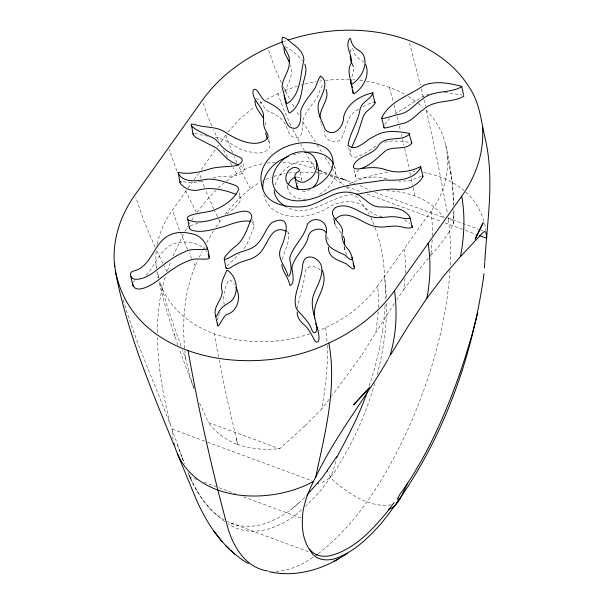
<?xml version="1.0" encoding="UTF-8"?>
<svg xmlns="http://www.w3.org/2000/svg" width="604" height="604" viewBox="0 0 604 604"><rect width="100%" height="100%" fill="white"/><g stroke="black" fill="none" stroke-linecap="round" stroke-linejoin="round"><path stroke-width="0.45" stroke-dasharray="3.02 2.27" d="M453.861 215.432L453.853 210.237L453.808 220.301M157.41 332.411C157.501 313.431 159.728 294.322 165.564 276.202M453.853 216.036L453.755 223.344L449.474 231.596M251.974 222.008L253.846 224.431L253.823 227.595L247.127 243.88L243.842 249.074M453.8 220.913L453.755 223.344L452.728 220.656L450.644 218.859L451.49 219.38M385.307 299.297C385.495 276.987 383.97 254.314 376.934 232.985M432.336 235.771L432.192 223.118L431.082 211.007C454.148 181.479 453.823 135.183 425.02 109.362M341.011 232.751C338.534 229.052 333.174 225.42 334.684 220.377M378.444 307.413L378.489 296.738L377.734 285.979L431.082 211.007M405.261 273.159L405.322 260.347L404.408 248.493M306.1 199.071C298.436 199.947 286.507 195.107 287.987 185.881M386.877 178.867C377.598 175.432 367.768 177.916 358.255 178.286C352.97 178.233 356.368 171.091 359.214 169.754M385.141 304.356L385.095 305.45M450.35 264.929L450.509 241.585L448.681 220.649M385.058 306.183L383.502 324.189M432.177 239.931L431.113 252.744M450.063 270.079C446.25 324.227 430.962 377.16 409.135 426.696C387.224 474.253 359.78 521.705 317.681 554.17M378.21 311.845L376.352 328.636M404.959 278.285L403.819 289.565L396.798 299.69M156.149 251.113L155.711 259.343L156.225 267.731M217.553 320.203L218.059 317.077M431.052 253.25L430.871 254.752M429.988 256.398L430.811 255.258M383.027 327.934L382.823 329.437M382.717 330.184L380.731 342.234M297.455 308.501C299.312 296.254 303.978 284.59 305.254 272.238C306.288 264.31 317.017 265.594 320.784 270.758M376.269 329.18L376.141 329.995M375.93 331.347L375.794 332.162M361.924 354.827L375.703 332.698M305.058 425.76L321.804 408.78C325.352 387.738 328.229 366.424 327.285 345.035M224.152 304.529C222.899 295.567 224.394 287.617 228.931 279.886L230.954 280.528L234.367 284.65M350.501 52.254C351.052 47.512 352.54 45.836 353.68 51.695C355.024 56.799 359.871 59.252 363.812 62.061M156.949 245.677L157.115 244.779M380.082 345.631L379.856 346.764M379.705 347.519L374.835 367.844L368.961 387.005M157.297 243.88C159.818 231.679 165.239 220.188 172.45 210.064L186.621 190.147M335.673 461.245C332.834 480.006 318.18 493.468 305.473 506.341M282.317 259.524C284.416 249.943 291.362 240.46 287.564 230.411M377.198 374.646C383.366 350.886 386.99 326.349 386.575 301.758M374.82 383.298C366.364 412.26 354.276 440.233 338.232 465.812C334.201 473.226 329.006 480.988 320.196 482.815M218.278 316.285L218.542 315.492M351.906 76.927L353.755 69.973L352.615 63.224M167.436 270.713L170.947 261.154M284.756 92.208C287.942 83.714 293.763 74.949 290.592 65.519M350.992 149.082C346.824 167.761 370.932 148.916 376.194 145.881M274.979 185.02C279.969 169.664 299.259 153.492 314.895 165.134M173.023 256.013L183.503 234.088M184.628 348.274C182.008 318.451 184.658 287.391 197.908 260.15M218.852 314.692L219.214 313.876M199.282 257.145L202.129 251.234M297.455 183.941L298.089 182.808M203.593 248.335L204.341 246.893M206.621 242.634L213.439 231.075M184.96 231.445L187.935 226.319M219.637 313.046L220.12 312.2M375.658 332.97L395.031 302.31M449.248 231.959L441.184 243.435L430.78 255.507M189.445 223.835L190.207 222.612M384.71 124.741L389.58 118.543M191.74 220.211L194.579 215.953M215.96 227.179L222.046 218.489M361.117 356.02L332.313 395.258M188.289 187.806L192.457 181.947M194.126 179.607L198.293 173.748M201.208 169.648L215.794 149.15M217.463 146.802L218.716 145.051M220.8 142.121L226.326 134.36M227.112 265.979L239.494 253.967M403.819 289.565L416.36 272.759L428.387 258.21M377.734 285.979C363.276 306.198 342.211 321.064 319.32 330.328M197.191 212.223L206.039 200.883L215.749 190.449M301.471 180.445L301.819 179.275L300.128 171.981M227.957 132.17L239.539 119.23L254.163 107.119M331.392 396.451L331.853 395.854M329.097 399.418L321.804 408.78M225.186 214.367C235.001 202.076 246.168 190.411 259.826 182.4M304.612 497.409C285.617 517.379 254.563 535.295 227.232 521.441M304.884 425.918L279.629 448.832L263.14 449.482L247.149 447.3L237.787 444.491L236.398 438.723M146.183 275.243C155.719 264.982 159.969 248.863 174.186 243.555C184.243 240.596 196.919 241.63 204.703 249.233M218.301 188.018L224.22 182.846M301.63 509.791C282.589 527.617 251.898 539.682 228.04 523.811M292.63 508.085L299.003 502.687M133.393 281.826L134.888 280.769M226.251 181.215C237.123 172.51 249.822 165.79 263.684 163.533M394.578 114.179L423.502 96.134L431.415 93.084M190.245 226.145L193.484 224.537L200.445 222.816M226.9 213.922C231.302 210.486 247.21 199.871 237.221 194.805M255.847 98.475C262.212 100.317 263.714 110.985 271.468 112.48C277.825 115.757 284.356 120.09 286.658 127.248C288.017 130.638 289.059 134.579 292.253 136.738C304.325 141.676 302.264 126.07 303.208 119.32C305.783 111.816 311.294 105.919 315.726 99.494C319.297 95.485 319.335 89.4 322.581 85.428L323.925 85.896M358.602 109.339C346.462 114.737 346.688 128.675 341.419 138.603C335.114 145.821 324.114 140.219 324.205 131.189M312.955 557.477C301.185 565.269 287.595 571.595 273.197 571.429M259.682 103.39L262.544 101.6M319.584 194.299C328.848 189.044 337.817 178.301 334.797 167.006M310.282 189.422L305.209 191.355L300.777 190.932M266.477 99.29L281.313 91.951M363.042 106.674L369.814 103.42L373.952 102.182M262.076 181.185L262.529 180.951M264.869 179.818L265.352 179.599M349.474 183.759C362.226 177.984 375.786 173.937 389.678 172.125M265.836 179.38L271.272 177.206M284.801 90.502L297.387 86.1M421.23 176.353L409.489 180.77L398.987 181.192M283.427 41.668L285.7 40.876M309.792 333.816C257.138 351.958 181.177 340.377 159.471 281.955M273.869 176.323L285.277 173.522M201.812 181.087L191.966 182.944L180.913 181.457M384.454 142.204L393.091 140.815L409.655 142.234M293.076 154.85L299.486 153.273M301.064 85.028L302.914 84.53M304.771 84.054L315.99 81.676M213.159 177.999C221.577 173.695 250.479 181.245 243.027 163.435M391.128 504.785C377.485 507.224 363.902 501.479 352.343 494.729C343.736 488.402 332.472 482.936 328.244 472.539M319.743 81.064L321.615 80.793M288.659 172.986L295.333 172.291M267.149 162.989L275.892 162.227M325.367 80.324L336.534 79.464L349.255 79.494M352.691 194.631C330.003 196.058 309.022 219.667 285.918 206.734M296.541 177.017L299.878 177.5L301.713 178.958M375.159 192.427L444.733 217.855M300.339 172.057L313.468 172.54M386.703 190.872C408.334 191.113 431.392 199.441 443.978 217.878M282.974 162.219L298.852 164.077L314.827 168.584M412.804 171.325L415.016 171.491M352.804 79.698L354.556 79.826M444.612 92.42L461.758 94.934M285.111 46.568C291.649 49.989 297.855 55.092 302.725 60.762M316.466 172.865L317.659 173.016L316.7 171.438M359.75 80.347L363.147 80.793M382.136 216.368C373.295 216.277 367.783 208.909 360.966 204.582C350.35 199.207 337.47 201.736 327.685 207.768C308.682 220.377 269.497 222 263.669 194.178M194.533 133.363L207.195 136.24M447.67 217.999L478.934 229.286M215.356 137.236C228.75 139.441 238.323 151.664 252.525 152.178C259.841 155.281 275.734 149.769 267.972 140.37M366.492 81.314C380.195 83.631 393.604 88.056 405.714 94.926M319.939 173.393L326.756 174.73M423.563 172.57C438.194 175.039 452.524 180.777 463.91 190.449M329.92 175.462L341.751 178.761M341.086 178.558L344.386 179.622M342.083 178.867L354.873 183.457M344.605 179.69L346.349 180.286L330.713 174.488M237.817 444.499L237.213 442.015M479.825 229.611L483.366 230.917M319.418 170.29L329.844 174.163M346.779 186.53L361.819 192.095M367.134 194.058L441.449 221.54M444.989 222.846L464.453 230.048M465.344 230.373L477.726 234.956M199.622 403.178L208.591 422.566L279.629 448.832M204.726 441.139L171.989 429.029L173.046 439.236M207.383 442.12L311.785 480.724M189.497 476.058L189.898 476.994L196.934 479.591M203.963 482.196L235.613 493.898M243.525 496.82L301.547 518.277M230.962 523.072L309.912 552.267M236.73 444.091C225.564 439.788 215.356 432.547 208.591 422.566M319.108 170.275L327.768 174.39M359.961 185.564L370.139 190.222M239.939 165.798L244.469 168.576M330.056 175.643L343.918 185.013M224.356 519.931C212.17 513.158 203.276 501.864 196.421 489.957M404.469 219.879L409.784 223.608M408.319 96.459L415.839 101.532M224.779 521.637C210.864 511.346 199.607 497.658 192.223 482.007M418.232 103.375L422.83 107.293M346.266 186.885L351.113 191.121M465.79 192.11C476.767 202.023 483.985 215.9 485.926 230.554M355.628 195.605L363.472 205.133L369.172 214.329M346.892 254.556L345.073 251.264L344.295 246.945M205.7 250.456L206.606 251.732M324.997 157.334L331.634 167.723M332.079 168.41L341.449 183.155M321.464 151.8L317.085 144.907M315.348 142.151L301.841 120.272M314.797 168.29L306.334 154.012M298.618 114.851L296.254 110.796M236.738 173.884L233.106 167.565M304.484 150.811L300.875 144.431M196.368 489.874L191.543 480.595M293.944 106.749L291.687 102.725M231.777 165.217L230.026 162.091M299.116 141.253L292.978 129.649M250.388 188.803L238.988 166.802M227.361 157.267L223.072 149.256M289.49 98.701L283.276 86.734M287.776 232.819L288.319 233.846M196.292 212.246L184.96 189.528M167.066 271.792L164.122 265.934M219.841 221.532L218.271 218.361M162.884 263.442L156.376 249.958M218.391 140.06L213.499 129.762M290.886 125.458L283.389 108.833L277.878 93.469M217.5 216.776L214.465 210.449M192.132 481.833L190.955 479.349M370.796 217.523L372.155 220.505M281.351 82.778L273.944 65.813L268.319 49.188M195.266 266.266L192.978 261.396M191.46 480.422L190.381 478.081M237.032 162.703L234.246 156.625M213.725 208.871L205.594 190.305M155.062 247.142L143.458 219.977L135.787 197.168M191.611 258.459L189.075 252.887M190.872 479.168L190.018 477.266M181.117 181.094L181.744 182.499M187.595 249.573L180.77 233.416M190.117 477.492L188.38 473.408M352.374 64.22L353.582 67.565M211.8 125.957L206.734 113.529L202.657 101.495M372.743 221.872L374.05 225.005M232.495 152.623L225.798 135.092M189.362 475.748L187.791 472.011L187.987 472.479M188.055 472.63L188.312 473.257M179.75 451.362C162.755 399.825 138.12 351.083 122.899 298.904M321.471 124.084L321.932 125.224M176.844 171L169.263 149.445M184.258 463.208L184.53 463.917M204.409 187.323L202.151 181.381M182.302 458.172L183.699 461.788M179.524 230.267L172.45 210.064M193.876 388.5L179.101 348.674M183.42 461.071L180.037 452.139M193.303 386.25C188.848 374.359 187.293 361.615 182.483 349.882M182.03 457.439L176.602 442.626M374.88 227.142L375.076 227.678M375.212 228.04L376.813 232.608M181.064 346.084L168.637 310.735L159.766 280.958M177.863 345.126L174.012 333.657M201.094 178.437L199.124 172.578M193.997 388.304L193.65 387.277M175.024 336.662C168.788 318.655 163.359 300.354 159.139 281.766M320.664 121.834L321.041 122.959M239.154 192.706L240.664 197.961M389.406 87.376L393.264 101.819M409.482 42.967L420.324 84.938M156.889 272.057L158.188 277.749M170.275 423.706C162.967 395.507 157.938 366.568 157.433 337.387M394.072 104.937L396.209 113.295M158.86 277.44L157.455 271.657M397.002 116.436L398.572 122.755M236.798 440.346L227.466 400.535L219.131 360.437M421.298 88.931L423.23 96.942M399.35 125.926L400.376 130.162M157.818 276.338L158.256 278.15M252.608 219.471L254.088 225.624M334.155 220.211L335.439 225.586L334.276 220.369M447.594 156.232L451.92 179.849L453.747 204.326M423.872 99.622L425.458 106.342M401.388 134.413L401.894 136.549M287.059 185.262L287.708 188.01M402.4 138.678L403.887 145.103M426.394 110.389L437.447 161.042L447.549 213.695M265.133 122.219L265.692 125.949M404.627 148.327L409.255 169.286M353.921 169.754L355.446 176.474M348.614 147.686L350.177 154.647M344.061 246.772L345.073 251.264M156.67 268.229L155.938 264.831M334.442 165.436L335.386 169.799M409.874 172.2L410.803 176.579M411.256 178.776L412.464 184.658M445.714 144.726C450.048 164.598 453.408 184.794 453.763 205.171M268.735 139.426L269.444 142.922M413.068 187.602L414.729 195.93M218.444 356.896L214.133 333.695M333.499 217.923L334.329 222.385M448.213 217.516L448.606 220.12M450.705 171.581L451.294 175.288M327.768 236.957L328.221 241.132M325.662 327.594L327.179 342.868M384.808 278.421L386.507 298.882M185.707 358.459L184.839 350.63"/><path stroke-width="0.91" d="M484.808 261.321C487.179 220.43 494.706 178.935 485.155 138.369C481.071 120.966 479.727 102.378 469.149 87.203C458.474 69.898 442.354 56.406 424.355 47.203C382.423 26.047 332.102 25.73 287.987 40.106M484.778 262.227L484.453 267.972M319.969 117.221C320.037 107.55 329.807 99.328 326.16 89.46M344.378 245.035L344.544 239.531L343.48 236.323M483.985 273.552L483.887 274.518M483.819 275.16C471.362 364.635 437.976 453.325 380.86 523.879C368.636 537.5 354.978 550.976 337.613 557.703C328.576 561.546 315.832 560.852 310.698 551.263C304.575 543.139 302.249 532.917 302.347 522.875C301.713 505.284 309.452 488.915 317.394 473.672C337.108 433.43 365.511 398.353 387.851 359.644M255.099 100.272C254.329 107.497 260.483 112.729 263.601 118.595M410.063 218.21L412.366 227.353C407.066 229.648 400.822 225.73 395.144 226.123C388.878 226.002 382.626 227.859 376.375 226.613C363.102 225.262 347.187 206.538 334.986 219.743M238.557 165.179L232.049 161.978L227.27 158.844L216.542 148.116L196.308 137.689L193.371 135.017L192.993 134.103L193.544 133.393M351.105 79.803L350.962 82.846L351.815 85.504M426.93 298.225C430.252 280.445 431.09 261.547 428.1 243.45M426.998 298.134L444.469 275.031L460.467 256.617C464.234 236.753 465.329 216.209 461.69 196.24C475.937 176.406 484.499 151.815 482.415 127.225M226.198 267.776C227.534 271.037 233.295 265.111 235.741 264.635C242.476 260.339 251.166 260.362 257.387 255.16C267.753 248.584 269.52 223.238 286.16 231.204M283.948 47.701L284.507 52.646L289.407 62.295M367.443 391.377C359.569 414.714 347.851 436.601 336.36 458.157M315.635 477.454C324.846 433.498 337.206 388.244 328.848 343.049C354.54 331.317 378.006 313.77 394.51 290.66L461.69 196.24M389.625 356.579C396.352 335.62 397.47 312.517 394.51 290.66M477.764 312.797L471.958 334.971L465.223 357.349M132.616 283.012C133.756 295.688 151.944 285.02 157.131 280.958C167.074 273.129 177.131 264.922 189.173 260.55C195.485 257.47 202.936 260.211 209.143 258.625L209.226 257.425C208.629 247.444 203.359 235.953 192.555 233.967C184.884 231.936 176.285 231.558 169.067 235.318C153.038 243.465 151.732 267.413 132.752 271.226C128.342 272.872 130.736 278.912 134.669 279.214C141.019 279.894 147.082 276.64 152.291 273.363C162.657 265.684 172.495 256.934 184.56 251.928C191.506 247.919 199.947 250.539 207.013 249.082L207.097 247.882M465.163 357.523L460.444 371.702M460.324 372.064L459.576 374.208M459.448 374.571C444.982 415.363 427.239 455.416 402.324 490.999C399.599 494.163 397.56 497.424 397.976 501.675C396.073 505.019 392.698 507.685 389.21 509.414C373.446 528.538 355.378 549.142 330.403 555.657C322.906 557.318 314.39 555.816 309.595 549.142M288.418 184.462C289.558 181.057 292.215 177.961 295.817 177.131M189.475 227.021C188.893 230.728 194.752 230.864 197.289 231.279C204.069 231.672 210.781 230.199 217.274 228.38C228.289 225.926 239.35 219.388 250.834 221.366M407.7 482.996L400.95 497.054L397.862 502.241L396.518 502.958M351.671 147.421L357.711 133.612L363.54 115.628L366.092 112.065L372.615 106.432L375.099 103.322L372.509 92.774M389.036 357.598L388.447 358.625M390.796 354.533L409.467 324.144L426.862 298.323M336.654 456.722L322.4 477.522L306.945 495.076M397.455 497.938L397.168 498.345M394.125 502.528L388.765 509.602M313.506 186.832C320.988 180.158 319.259 169.105 316.209 160.732M460.467 256.617L483.23 232.261L484.702 231.536L485.707 231.981L486.801 236.911M316.103 555.31L317.16 554.548M269.067 571.678C292.789 577.122 317.923 571.082 338.534 558.783M333.937 561.516L347.662 553.362M361.192 168.531C371.09 164.9 378.134 157.229 385.767 150.592C393.68 145.843 405.669 150.585 411.875 143.239L409.331 134.73M313.552 481.38C268.085 506.575 188.795 502.573 173.831 442.996M328.848 343.049C254.896 379.856 126.53 361.63 114.39 263.744C112.314 239.161 120.876 214.571 135.115 194.737L202.302 100.317C221.94 72.88 251.189 53.311 282.68 41.94M288.267 156.489C274.677 161.313 262.068 173.642 262.8 188.954M180.46 181.472C178.641 182.808 182.272 185.345 183.269 186.379C187.489 189.747 193.144 191.023 198.429 190.094C211.121 186.56 224.175 189.784 236.134 194.345M318.55 483.192L317.719 483.336M356.617 194.246C370.486 192.08 384.242 188.108 398.436 189.422C408.01 189.92 418.315 185.126 422.966 176.602L422.543 176.104M304.854 152.427C315.514 150.894 328.591 153.801 333.718 164.265M267.934 571.006C245.534 567.866 232.872 546.295 227.391 526.265C211.513 468.372 198.625 409.678 188.033 350.599M374.54 102.182L375.175 102.537M479.501 235.605L486.575 238.225L486.522 236.942M411.105 142.453L411.807 142.891M285.284 206.387C279.599 202.929 274.435 197.206 274.186 190.237M248.501 563.691C222.876 548.689 206.009 522.89 194.82 496.012L177.448 453.823M187.897 219.728C200.49 225.488 214.601 218.648 227.028 215.326C233.65 214.337 250.992 205.33 251.883 217.493C247.497 227.338 244.982 238.595 236.202 245.745C228.689 251.362 214.073 267.149 235.092 254.45C242.536 250.358 252.208 250.313 257.893 243.253C263.82 237.357 265.662 228.584 271.619 222.763C293.838 211.951 285.33 238.006 280.596 248.621C276.526 258.754 286.077 266.432 287.776 275.817C289.512 277.961 290.562 272.412 290.818 271.166C291.891 266.613 289.769 262.227 289.746 257.712C293.408 245.632 304.552 236.964 307.376 224.318C314.291 214.677 328.757 220.951 326.183 233.219C323.767 247.995 335.786 250.222 345.662 255.462C354.231 264.801 353.091 257.108 349.233 250.66C344.129 245.299 340.55 238.64 342.521 230.954C342.4 222.529 325.541 214.994 335.718 207.391C351.302 200.649 363.314 218.301 378.655 217.614C384.287 217.765 389.867 216.134 395.499 216.881C400.301 216.889 405.797 220.143 410.259 217.931C404.816 207.255 390.592 207.089 380.029 206.953C368.38 206.983 362.989 193.997 351.822 192.774C333.695 188.539 320.301 205.118 303.095 206.704C287.972 207.904 266.507 205.05 262.4 187.466C251.77 153.975 302.166 131.076 326.96 148.788C347.579 168.72 310.637 200.513 290.298 185.941C283.148 182.129 285.171 171.815 291.581 168.508C294.571 165.239 303.729 169.973 297.198 172.306C289.897 178.271 301.456 185.579 307.119 180.619C320.724 174.292 320.014 151.815 302.717 151.778C285.707 151.098 266.13 172.17 274.624 188.81C287.678 208.448 314.148 200.347 330.984 190.743C347.813 183.457 366.817 183.352 384.695 179.977C397.651 180.822 413.997 180.264 420.86 167.18L420.437 166.681C409.406 172.11 396.586 173.748 384.771 169.445C377.5 166.923 369.701 167.444 362.219 168.486C359.516 168.675 352.034 170.449 353.559 165.39C358.263 155.243 373.144 155.319 378.708 145.224C386.047 134.851 401.977 142.302 409.769 133.816L409.701 133.469C398.089 131.242 384.703 129.46 374.087 136.466C366.334 139.222 356.194 153.046 348.07 145.224C349.814 132.986 358.006 122.083 360.007 109.558C361.358 101.902 370.441 99.63 373.068 93.114L372.842 92.88C360.49 95.341 346.847 103.767 343.631 116.836C343.993 126.312 334.291 138.271 325.224 129.679C322.309 121.042 315.9 111.989 318.776 102.529C321.675 94.79 329.882 81.955 320.475 76.013C317.055 80.611 316.715 87.323 312.487 91.695C307.987 97.893 302.687 103.896 300.656 111.453C301.245 118.512 300.528 132.963 289.535 126.863C286.017 123.903 285.435 119.026 283.367 115.16C280.082 108.184 272.631 105.051 266.372 101.344C261.222 101.087 257.206 85.172 253.121 90.253C251.528 100.105 262.672 105.942 263.495 115.281C263.903 119.63 262.899 124.167 264.59 128.342C265.7 131.68 269.724 135.009 267.376 138.701C255.93 148.863 237.999 140.158 226.772 133.333C217.417 125.7 204.59 128.29 193.831 124.182C182.37 124.024 210.524 136.927 212.193 137.402C217.78 139.901 220.445 145.836 225.164 149.43C230.056 153.371 236.141 155.258 241.555 158.271C244.643 161.857 237.931 165.488 234.85 165.836C226.945 166.976 218.837 166.545 211.053 168.576C200.249 172.087 188.939 174.85 177.818 172.291C182.574 183.782 198.188 180.86 207.927 179.071C215.53 178.927 222.868 181.321 230.064 183.495C233.016 184.862 239.373 185.534 238.399 190.079C233.499 200.143 223.118 206.651 212.955 210.532C206.266 212.495 199.222 212.797 192.525 214.745C190.539 215.251 185.473 217.032 187.897 219.728L189.369 228.327M381.728 118.173L382.189 118.543C388.674 117.727 394.88 114.888 401.403 113.816C409.633 111.521 414.925 104.303 421.713 99.622C432.962 89.581 449.791 93.824 461.735 86.682L461.667 86.281C449.625 83.314 435.884 80.468 423.834 85.315C409.701 95.613 388.953 101.193 381.728 118.173L384.318 128.093C390.803 127.27 397.017 124.432 403.54 123.367C411.762 121.064 417.062 113.846 423.849 109.165C435.099 99.132 451.92 103.375 463.864 96.225L463.396 95.477M351.105 83.767L352.057 84.205C361.509 78.142 369.942 62.612 361.683 52.51C358.255 49.883 353.838 48.003 352.162 43.677C351.173 42.824 350.818 36.293 349.271 39.003C344.627 47.512 353.151 55.221 351.03 63.541C347.073 70.177 350.094 76.98 351.105 83.767L353.234 93.31L354.186 93.748C363.163 87.852 370.177 75.228 365.745 64.515M225.609 545.571L229.361 549.119M231.083 550.72L234.722 554.155M298.119 189.324L296.979 186.04M213.65 530.833L222.023 541.599M326.236 232.585C321.373 226.123 308.546 229.12 308.1 237.772C304.831 248.954 293.861 256.617 291.838 268.078C292.547 272.615 295.182 283.925 290.041 285.579C288.652 278.044 282.695 272.238 281.789 264.643M411.898 225.813L412.419 226.93M235.892 287.262C241.056 296.368 238.429 309.988 228.108 314.171C223.707 313.061 217.138 332.985 217.455 323.185M208.07 254.292L209.226 257.425M351.989 63.375L350.682 60.068L350.139 56.142M353.234 93.31L352.653 90.109M304.763 64.145C308.123 71.566 303.306 79.396 302.574 86.908C301.207 96.466 298.535 107.671 289.686 112.963L289.006 112.873C286.825 107.52 285.254 101.329 284.174 95.53M327.73 471.316L327.504 470.788M353.129 263.729C357.228 273.922 350.003 267.051 346.303 263.835C338.806 260.354 327.829 257.87 328.501 247.217M267.059 138.641L265.7 132.963M173.801 444.612C150.615 388.176 126.84 331.234 115.288 271.037M317.878 169.029L318.436 170.555M316.096 325.141C317.84 327.836 321.94 344.967 315.537 341.668C312.019 336.315 309.875 329.965 305.028 325.556C300.913 322.143 296.798 317.696 297.213 311.928M352.177 86.41L352.464 87.58M315.62 323.45L315.854 324.333M420.648 166.734L422.959 176.398M294.911 177.568L297.327 188.146M352.049 257.274L354.216 266.983M322.325 270.267C329.641 287.293 311.377 301.117 314.699 318.127M215.432 315.416C216.277 319.206 218.24 311.777 219.343 311C221.894 306.545 226.696 304.408 230.69 301.547C239.871 293.363 237.123 276.662 227.368 270.237L226.794 270.343C224.152 276.843 219.66 283.586 222.197 291.09C222.649 299.856 213.001 306.107 215.432 315.416L217.568 324.967M130.841 276.504L132.971 286.047M461.743 86.47L463.487 94.435M224.295 259.418L226.153 268.553M114.911 266.553L114.39 263.744M178.542 174.322L179.871 182.287M191.37 123.994L192.993 134.103M383.789 126.999L383.857 127.716M289.308 61.208C290.23 70.759 281.977 78.165 282.098 87.489C283.895 92.654 284.567 98.512 286.87 103.329L287.549 103.42C301.343 93.846 300.037 74.775 303.895 60.045C303.827 54.02 299.403 49.105 295.009 45.474C290.72 43.095 287.398 37.75 282.476 37.191C279.539 45.542 290.365 52.412 289.308 61.208M316.843 327.066C317.44 333.008 313.438 335.439 311.309 328.621C308.41 320.528 301.381 315.477 296.496 308.87C292.502 298.165 298.746 286.998 300.581 276.421C303.012 270.743 301.275 263.525 305.209 258.557C311.249 253.974 320.233 260.15 321.622 266.681C323.012 276.209 317.696 284.831 314.178 293.28C309.301 304.582 315.001 315.975 316.843 327.066M483.072 222.846L475.189 239.071L483.072 222.846M369.384 387.768L353.634 404.756L369.384 387.768"/></g></svg>
